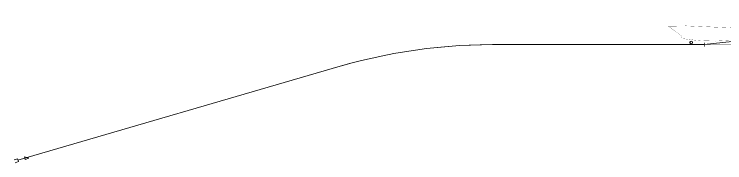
# Model space of a CAD drawing. Header units: millimetres. Extents: x 2315 to 4619, y 1334 to 1897.
# Drawn here: x 2315 to 3097, y 1334 to 1497 of the extents above; entities that cross this region are included whole.
import ezdxf

# ---------------------------------------------------------------- set-up
doc = ezdxf.new("R2010")
doc.units = ezdxf.units.MM
doc.layers.add('PDF_0-新增征地', color=7, linetype='Continuous', true_color=0x00a5dd)
doc.layers.add('PDF_转运站初步方案', color=7, linetype='Continuous', true_color=0x00b85c)

msp = doc.modelspace()

# ---------------------------------------------------------------- hatches: boundary and pattern name
at = {"layer": 'PDF_转运站初步方案', "true_color": 0x00a5dd, "transparency": 33554559}
for points in [[(3074.71, 1465.41), (3074.22, 1465.41), (3074.22, 1461.19), (3074.71, 1461.19)], [(2674.08, 1439.2), (2673.9, 1439.69), (2378.88, 1353.87), (2379, 1353.44)]]:
    msp.add_hatch(color=142, dxfattribs=at).paths.add_polyline_path(points)

# ---------------------------------------------------------------- linework, layer by layer
at = {"layer": 'PDF_0-新增征地', "lineweight": 0}
msp.add_lwpolyline([(3116.49, 1481.2, 0.183, 0.183, 0), (3054.55, 1483.82, 0.195, 0.195, 0), (3035.07, 1483.46, 0.159, 0.159, 0), (3049.21, 1472.83, 0.154, 0.154, 0), (3048.78, 1469.9, 0.182, 0.182, 0), (3051.99, 1469.68, 0.183, 0.183, 0), (3063.84, 1468.19, 0.183, 0.183, 0), (3071.78, 1467.57, 0.183, 0.183, 0), (3086.87, 1467.15, 0.183, 0.183, 0), (3132.68, 1469.47, 0.244, 0.244, 0)], format="xyseb", dxfattribs=at)
at = {"layer": 'PDF_转运站初步方案', "color": 142, "lineweight": 5, "true_color": 0x00a5dd}
for points in [[(3265.53, 1496.62), (3175.68, 1476.4), (3167.55, 1474.69), (3159.43, 1473.22), (3151.18, 1471.94), (3142.94, 1470.9), (3074.47, 1463.33)], [(3058.77, 1464.06), (3058.77, 1467.06)]]:
    msp.add_lwpolyline(points, dxfattribs=at)
at = {"layer": 'PDF_转运站初步方案', "color": 142, "lineweight": 18, "true_color": 0x00a5dd}
for points in [[(2319.5, 1336.4), (2673.96, 1439.45), (2685.69, 1442.74), (2697.41, 1445.74), (2709.2, 1448.55), (2721.05, 1451.11), (2732.96, 1453.43), (2744.87, 1455.51), (2756.91, 1457.34), (2768.94, 1458.93), (2780.97, 1460.28), (2793.07, 1461.37), (2805.16, 1462.23), (2817.25, 1462.84), (2829.35, 1463.21), (2841.5, 1463.33), (3074.41, 1463.33)], [(2316.45, 1333.59), (2320.05, 1334.81), (2319.02, 1337.99), (2315.41, 1336.77)]]:
    msp.add_lwpolyline(points, dxfattribs=at)
at = {"layer": 'PDF_转运站初步方案', "color": 142, "lineweight": 0, "true_color": 0x00a5dd}
msp.add_lwpolyline([(3314.03, 1463.33, 0.489, 0.489, 0), (3074.47, 1463.33, 0.489, 0.489, 0), (2841.5, 1463.33, 0.489, 0.489, 0), (2829.35, 1463.21, 0.488, 0.488, 0), (2817.25, 1462.84, 0.552, 0.552, 0), (2805.13, 1462.2, 0.553, 0.553, 0), (2793.04, 1461.34, 0.553, 0.553, 0), (2780.94, 1460.24, 0.553, 0.553, 0), (2768.91, 1458.9, 0.553, 0.553, 0), (2756.88, 1457.31, 0.553, 0.553, 0), (2744.9, 1455.48, 0.502, 0.502, 0), (2732.96, 1453.43, 0.503, 0.503, 0), (2721.05, 1451.11, 0.503, 0.503, 0), (2709.2, 1448.55, 0.504, 0.504, 0), (2697.41, 1445.74, 0.445, 0.445, 0), (2685.69, 1442.71, 0.52, 0.52, 0), (2673.99, 1439.45, 0, 0, 0)], format="xyseb", dxfattribs=at)
at = {"layer": 'PDF_转运站初步方案', "color": 142, "lineweight": 18, "true_color": 0x00a5dd}
msp.add_lwpolyline([(2331.66, 1338.48), (2327.63, 1337.26), (2326.83, 1340.01)], close=True, dxfattribs=at)
at = {"layer": 'PDF_转运站初步方案', "color": 142, "lineweight": 5, "true_color": 0x00a5dd}
msp.add_circle((3060.14, 1465.63), 1.5, dxfattribs=at)

doc.saveas('drawing.dxf')
